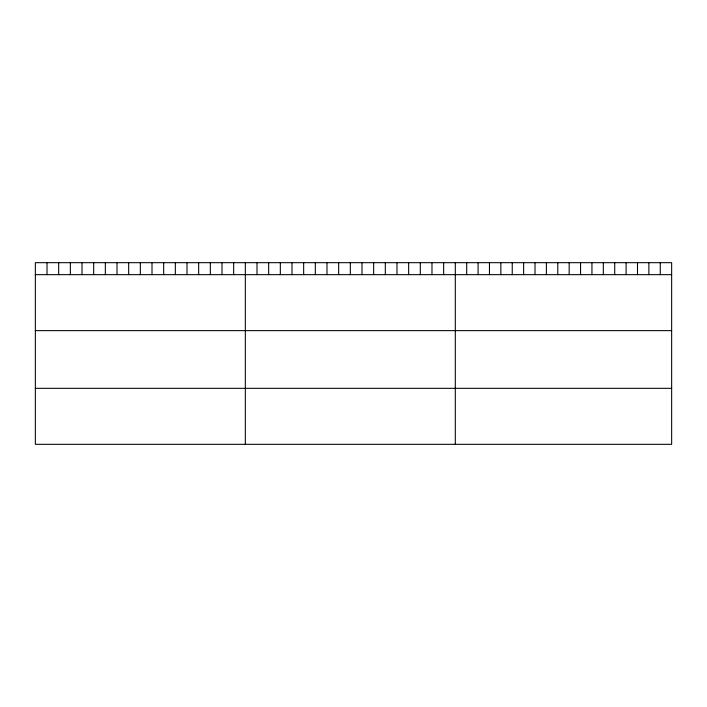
<?xml version="1.0" encoding="UTF-8"?>
<svg xmlns="http://www.w3.org/2000/svg" width="707" height="707" viewBox="0 0 707 707"><rect width="100%" height="100%" fill="white"/><g stroke="black" fill="none" stroke-linecap="round" stroke-linejoin="round"><path stroke-width="1.06" d="M671.65 274.652L671.65 444.323L35.35 444.323L35.35 262.677L671.65 262.677L671.65 274.652L35.35 274.652M35.35 330.637L671.65 330.637M35.35 388.329L671.65 388.329M660.267 262.677L660.267 274.652M648.876 262.677L648.876 274.652M637.493 262.677L637.493 274.652M626.102 262.677L626.102 274.652M614.719 262.677L614.719 274.652M603.327 262.677L603.327 274.652M591.945 262.677L591.945 274.652M580.562 262.677L580.562 274.652M569.17 262.677L569.17 274.652M557.788 262.677L557.788 274.652M546.396 262.677L546.396 274.652M535.013 262.677L535.013 274.652M523.631 262.677L523.631 274.652M512.239 262.677L512.239 274.652M500.856 262.677L500.856 274.652M489.465 262.677L489.465 274.652M478.082 262.677L478.082 274.652M466.691 262.677L466.691 274.652M455.308 262.677L455.308 444.323M443.643 262.677L443.643 274.652M431.977 262.677L431.977 274.652M420.312 262.677L420.312 274.652M408.646 262.677L408.646 274.652M396.981 262.677L396.981 274.652M385.315 262.677L385.315 274.652M373.65 262.677L373.65 274.652M361.984 262.677L361.984 274.652M350.318 262.677L350.318 274.652M338.653 262.677L338.653 274.652M326.988 262.677L326.988 274.652M315.322 262.677L315.322 274.652M303.657 262.677L303.657 274.652M291.991 262.677L291.991 274.652M280.325 262.677L280.325 274.652M268.66 262.677L268.66 274.652M256.995 262.677L256.995 274.652M245.329 262.677L245.329 444.323M233.663 262.677L233.663 274.652M221.998 262.677L221.998 274.652M210.333 262.677L210.333 274.652M198.667 262.677L198.667 274.652M187.001 262.677L187.001 274.652M175.336 262.677L175.336 274.652M163.671 262.677L163.671 274.652M152.005 262.677L152.005 274.652M140.34 262.677L140.34 274.652M128.674 262.677L128.674 274.652M117.009 262.677L117.009 274.652M105.343 262.677L105.343 274.652M93.678 262.677L93.678 274.652M82.012 262.677L82.012 274.652M70.346 262.677L70.346 274.652M58.681 262.677L58.681 274.652M47.016 262.677L47.016 274.652"/></g></svg>
